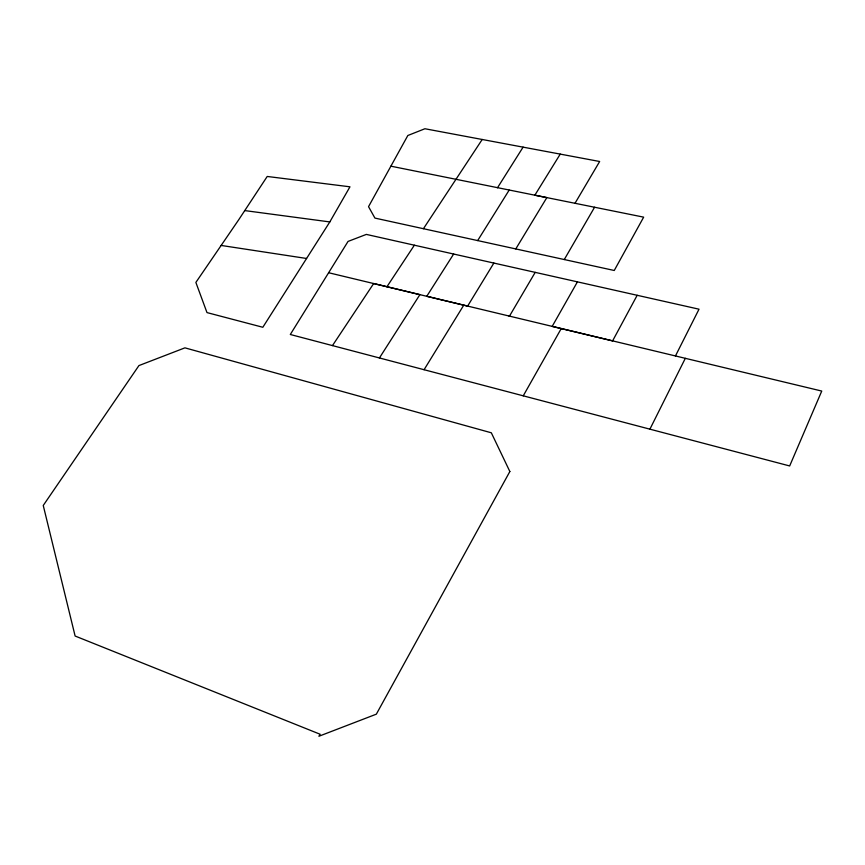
<?xml version="1.0" encoding="UTF-8"?>
<svg xmlns="http://www.w3.org/2000/svg" width="865" height="865" viewBox="0 0 865 865"><rect width="100%" height="100%" fill="white"/><g stroke="black" fill="none" stroke-linecap="round" stroke-linejoin="round"><path stroke-width="1.3" d="M675.457 355.947L699.017 309.194L366.349 234.404L348.054 241.422L290.305 334.496L649.907 429.17L685.318 358.326M637.17 295.3L612.604 340.886L552.194 326.386L577.431 281.849M574.998 203.297L599.65 161.496L424.92 128.744L407.837 135.502L368.533 206.659L374.923 218.088L614.247 270.486L643.668 217.147L534.862 195.187L560.239 154.111M523.249 395.835L561.244 328.559M564.283 259.543L594.579 207.243M535.197 272.367L509.453 316.168L508.89 315.985M515.778 248.925L546.842 197.609L390.883 166.177M493.861 263.068L467.63 306.102L328.624 272.735M424.077 369.712L463.759 305.172M477.664 240.578L509.171 190.095M329.814 221.927L349.968 186.808L267.22 176.46L238.794 219.645L195.868 282.423L206.984 312.589L262.83 327.273L329.814 221.927L244.827 210.595M497.483 187.781L523.098 147.137M453.649 254.029L426.78 296.284L821.75 391.056L789.669 465.954L649.907 429.17M379.421 357.969L419.903 294.641L373.669 283.536L332.463 345.611M423.428 228.706L482.205 139.481M386.947 286.726L414.367 245.206M221.159 245.444L306.567 258.473M509.853 471.522L376.34 714.166L318.904 736.256L320.158 734.255L75.114 636.024L43.25 505.463L138.93 365.581L184.926 347.849L491.32 432.792L509.853 471.522"/></g></svg>
